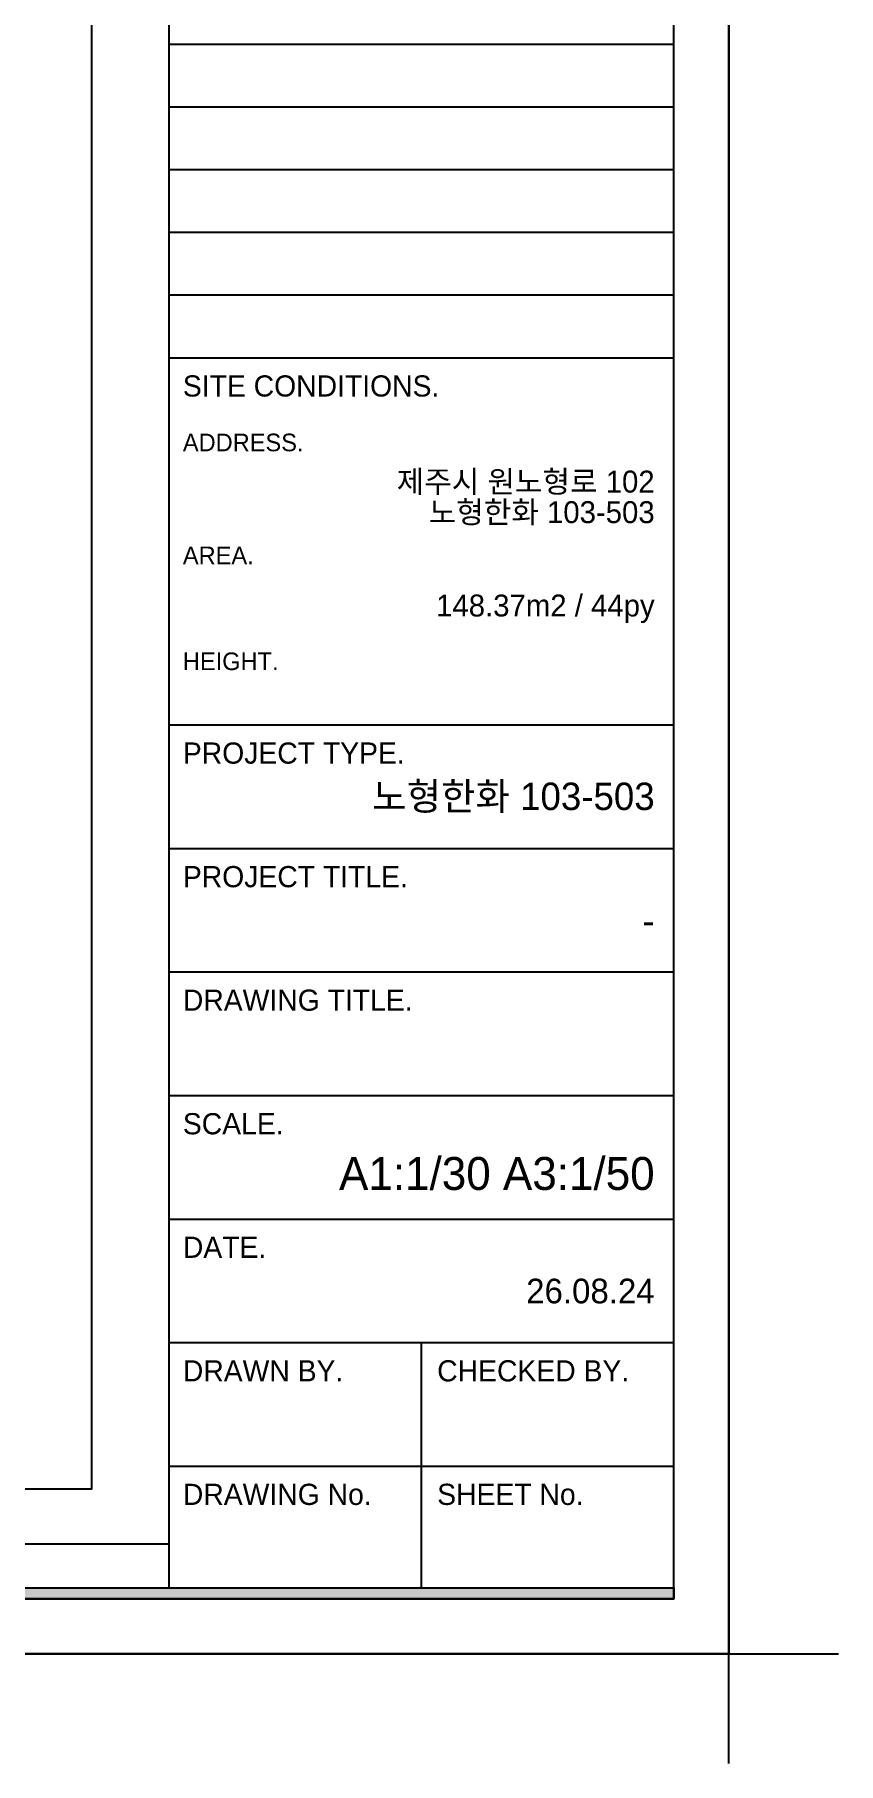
# Model space of a CAD drawing. Header units: millimetres. Extents: x 43335 to 261478, y -4312 to 41218.
# Drawn here: x 61670 to 65335, y 14395 to 22275 of the extents above; entities that cross this region are included whole.
import ezdxf
from ezdxf.enums import TextEntityAlignment as Align

# ---------------------------------------------------------------- set-up
doc = ezdxf.new("R2010")
doc.units = ezdxf.units.MM
doc.linetypes.add('CONT', pattern=[2, 1, 1])
for name, color, linetype in [('DIM', 7, 'Continuous'), ('FORM(YOURNAME)-11', 1, 'Continuous'), ('인테리어_가구_제작', 6, 'Continuous')]:
    doc.layers.add(name, color=color, linetype=linetype)
doc.styles.add('YOURNAME', font='HANDotum.ttf')

# ---------------------------------------------------------------- blocks, each defined once
blk = doc.blocks.new('FORM-ELEVATION')
at = {"layer": 'FORM(YOURNAME)-11'}
h = blk.add_hatch(color=256, dxfattribs=at)
h.dxf.hatch_style = 1
h.paths.add_polyline_path([(-10309, 35708), (71691, 35708), (71691, 35508), (-10309, 35508)])
h.paths.add_polyline_path([(-10309, -21492), (71691, -21492), (71691, -21692), (-10309, -21692)])
at = {"layer": 'Defpoints', "color": 158}
for p, q in [((62481, 35508), (62481, -21492)), ((71691, 6647), (62481, 6647)), ((71691, 5505), (62481, 5505)), ((71691, 4363), (62481, 4363)), ((71691, 3221), (62481, 3221)), ((71691, 2079), (62481, 2079)), ((62481, -20692), (-10309, -20692))]:
    blk.add_line(p, q, dxfattribs=at)
for points in [[(-10309, -21692), (71691, -21692), (71691, 35708), (-10309, 35708)], [(-8309, 33708), (61071, 33708), (61071, -19692), (-8309, -19692)]]:
    blk.add_lwpolyline(points, close=True, dxfattribs=at)
at = {"layer": 'Defpoints', "color": 1}
blk.add_lwpolyline([(72691, -24692), (72691, -22692), (74691, -22692)], dxfattribs=at)
at = {"layer": 'FORM(YOURNAME)-11', "color": 14}
for p, q in [((62481, 937), (71691, 937)), ((62481, -5756), (71691, -5756)), ((62481, -8009), (71691, -8009)), ((62481, -10261), (71691, -10261)), ((62481, -12514), (71691, -12514)), ((62481, -14766), (71691, -14766)), ((62481, -17019), (71691, -17019)), ((67086, -17019), (67086, -21492)), ((62481, -19271), (71691, -19271))]:
    blk.add_line(p, q, dxfattribs=at)
at = {"layer": 'FORM(YOURNAME)-11', "color": 250}
blk.add_lwpolyline([(-11309, -22692), (72691, -22692), (72691, 36708), (-11309, 36708)], close=True, dxfattribs=at)
at = {"layer": 'FORM(YOURNAME)-11'}
blk.add_lwpolyline([(-10309, -21492), (71691, -21492), (71691, -21692), (-10309, -21692)], close=True, dxfattribs=at)
at = {"layer": 'FORM(YOURNAME)-11', "color": 14, "style": 'YOURNAME'}
for s, height, p in [('SITE CONDITIONS.', 386.14, (62739, 422)), ('PROJECT TYPE.', 386.14, (62739, -6271)), ('PROJECT TITLE.', 386.14, (62739, -8524)), ('DRAWING TITLE.', 386.14, (62739, -10776)), ('SCALE.', 386.1, (62739, -13029)), ('DATE.', 386.1, (62739, -15281)), ('CHECKED BY.', 386.14, (67376, -17534)), ('DRAWN BY.', 386.1, (62739, -17534)), ('DRAWING No.', 386.14, (62739, -19786)), ('SHEET No.', 386.1, (67376, -19786))]:
    blk.add_text(s, height=height, dxfattribs=at).set_placement(p, align=Align.MIDDLE_LEFT)
at = {"layer": 'FORM(YOURNAME)-11', "color": 251, "style": 'YOURNAME'}
for s, p in [('ADDRESS.', (62739, -608)), ('AREA.', (62739, -2667)), ('HEIGHT.', (62739, -4598))]:
    blk.add_text(s, height=321.8, dxfattribs=at).set_placement(p, align=Align.MIDDLE_LEFT)
at = {"layer": 'FORM(YOURNAME)-11', "color": 3, "style": 'YOURNAME'}
for tag, height, p in [('1', 451, (71041, -1219)), ('2', 451, (71041, -1863)), ('3', 451, (71041, -3150)), ('4', 451, (71041, -5081)), ('5', 515, (71041, -7398)), ('6', 515, (71041, -9650)), ('7', 515, (71041, -11903)), ('8', 515, (71041, -14155)), ('9', 515, (71041, -16408)), ('10', 515, (66791, -18596)), ('11', 515, (71041, -18660)), ('12', 515, (66791, -20848)), ('13', 515, (71041, -20848))]:
    blk.add_attdef(tag, text='', height=height, dxfattribs=at).set_placement(p, align=Align.MIDDLE_RIGHT)

msp = doc.modelspace()

# ---------------------------------------------------------------- linework, layer by layer
at = {"layer": 'DIM'}
msp.add_lwpolyline([(43834.5, 29745.2), (64834.5, 29745.2), (64834.5, 14895.2), (43834.5, 14895.2)], close=True, dxfattribs=at)

# ---------------------------------------------------------------- block references
at = {"layer": '인테리어_가구_제작', "color": 8, "linetype": 'CONT', "ltscale": 200}
ref = msp.add_blockref('FORM-ELEVATION', (46661.7, 20568.1), dxfattribs=dict(at, xscale=0.25, yscale=0.25, zscale=0.25))
ref.add_attrib('9', '26.08.24', dxfattribs={"layer": 'FORM(YOURNAME)-11', "color": 3, "height": 112.5, "style": 'YOURNAME'}).set_placement((64496.9, 16548.4), align=Align.MIDDLE_RIGHT)
ref.add_attrib('8', 'A1:1/30 A3:1/50', dxfattribs={"layer": 'FORM(YOURNAME)-11', "color": 3, "height": 150, "style": 'YOURNAME'}).set_placement((64496.9, 17084.1), align=Align.MIDDLE_RIGHT)
ref.add_attrib('6', '-', dxfattribs={"layer": 'FORM(YOURNAME)-11', "color": 3, "height": 125, "style": 'YOURNAME'}).set_placement((64496.9, 18235.8), align=Align.MIDDLE_RIGHT)
ref.add_attrib('5', '노형한화 103-503', dxfattribs={"layer": 'FORM(YOURNAME)-11', "color": 3, "height": 125, "style": 'YOURNAME'}).set_placement((64496.9, 18803.1), align=Align.MIDDLE_RIGHT)
ref.add_attrib('1', '제주시 원노형로 102', dxfattribs={"layer": 'FORM(YOURNAME)-11', "color": 3, "height": 100, "style": 'YOURNAME'}).set_placement((64496.9, 20237.7), align=Align.MIDDLE_RIGHT)
ref.add_attrib('2', '노형한화 103-503', dxfattribs={"layer": 'FORM(YOURNAME)-11', "color": 3, "height": 100, "style": 'YOURNAME'}).set_placement((64496.9, 20098.4), align=Align.MIDDLE_RIGHT)
ref.add_attrib('3', '148.37m2 / 44py', dxfattribs={"layer": 'FORM(YOURNAME)-11', "color": 3, "height": 100, "style": 'YOURNAME'}).set_placement((64496.9, 19672.8), align=Align.MIDDLE_RIGHT)

doc.saveas('drawing.dxf')
